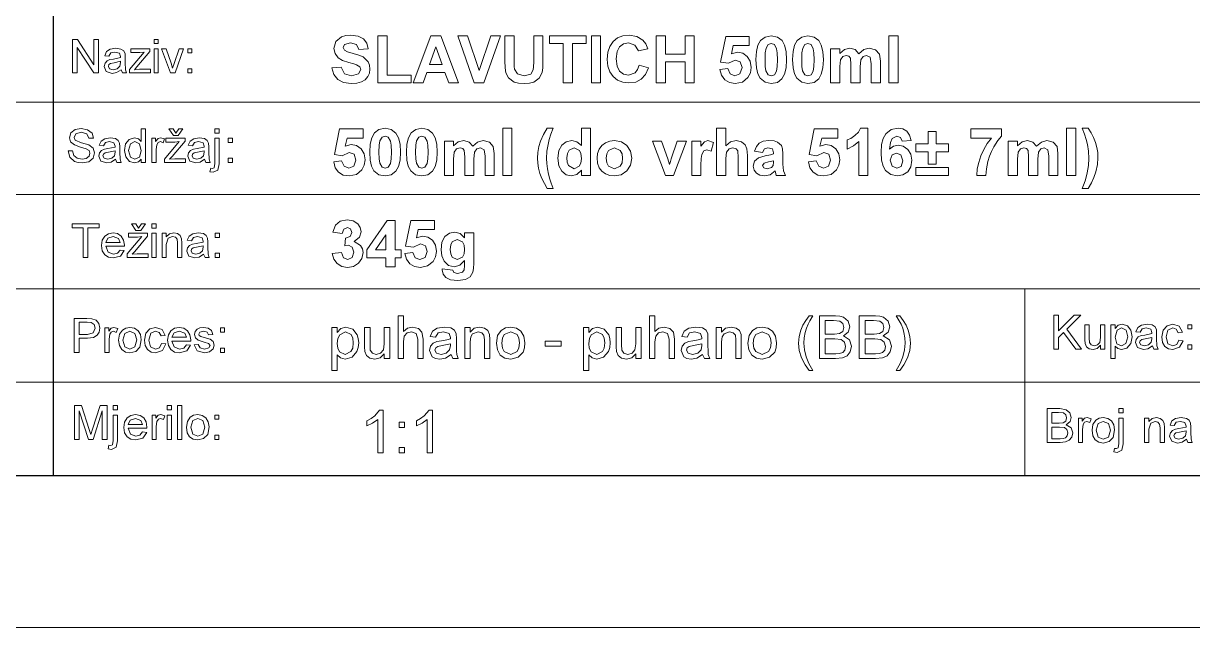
# Model space of a CAD drawing. Extents: x 0 to 297, y 0 to 420.
# Drawn here: x 231.56 to 269.98, y 0 to 19.88 of the extents above; entities that cross this region are included whole.
import ezdxf

# ---------------------------------------------------------------- set-up
doc = ezdxf.new("R2010")
doc.units = 0

msp = doc.modelspace()

# ---------------------------------------------------------------- linework, layer by layer
at = {"lineweight": 30}
msp.add_line((232.532, 38.743), (232.532, 5), dxfattribs=at)
at = {"lineweight": 13}
for p, q in [((160.783, 17.281), (292, 17.281)), ((160.783, 14.242), (292, 14.242)), ((160.783, 11.141), (292, 11.141)), ((160.783, 8.07), (292, 8.07)), ((0, 0), (297, 0))]:
    msp.add_line(p, q, dxfattribs=at)
at = {"lineweight": 13, "ltscale": 0.153518}
msp.add_line((264.464, 11.141), (264.464, 5), dxfattribs=at)
at = {"color": 3, "lineweight": 30}
for p in [(20.001, 5), (160.783, 5)]:
    msp.add_line(p, (292, 5), dxfattribs=at)
at = {"lineweight": 13}
for points in [[(233.172, 18.244), (233.172, 19.347), (233.334, 19.347), (233.877, 18.514), (233.877, 19.347), (234.03, 19.347), (234.03, 18.244), (233.868, 18.244), (233.325, 19.077), (233.325, 18.244)], [(235.853, 19.209), (235.853, 19.347), (235.991, 19.347), (235.991, 19.209)], [(241.697, 18.412), (241.999, 18.433), (242.111, 18.221), (242.339, 18.154), (242.567, 18.215), (242.644, 18.359), (242.612, 18.449), (242.501, 18.514), (242.412, 18.541), (242.253, 18.584), (242.041, 18.655), (241.903, 18.74), (241.797, 18.883), (241.762, 19.054), (241.827, 19.276), (242.013, 19.434), (242.148, 19.475), (242.308, 19.488), (242.554, 19.458), (242.732, 19.365), (242.84, 19.221), (242.881, 19.036), (242.58, 19.015), (242.499, 19.18), (242.311, 19.23), (242.11, 19.175), (242.063, 19.081), (242.109, 18.989), (242.208, 18.938), (242.389, 18.884), (242.583, 18.828), (242.718, 18.771), (242.885, 18.615), (242.931, 18.504), (242.946, 18.37), (242.927, 18.242), (242.872, 18.123), (242.784, 18.022), (242.665, 17.951), (242.515, 17.909), (242.331, 17.895), (242.073, 17.928), (241.884, 18.027), (241.759, 18.189)], [(243.204, 17.917), (243.204, 19.467), (243.506, 19.467), (243.506, 18.175), (244.302, 18.175), (244.302, 17.917)], [(245.852, 17.917), (245.533, 17.917), (245.41, 18.261), (244.811, 18.261), (244.688, 17.917), (244.367, 17.917), (244.941, 19.467), (245.274, 19.467)], [(246.371, 17.917), (245.831, 19.467), (246.149, 19.467), (246.53, 18.326), (246.914, 19.467), (247.23, 19.467), (246.686, 17.917)], [(247.381, 19.467), (247.682, 19.467), (247.682, 18.625), (247.685, 18.459), (247.694, 18.365), (247.796, 18.211), (248.014, 18.154), (248.227, 18.208), (248.313, 18.342), (248.324, 18.448), (248.328, 18.607), (248.328, 19.467), (248.629, 19.467), (248.629, 18.655), (248.623, 18.418), (248.604, 18.262), (248.509, 18.068), (248.325, 17.942), (248.192, 17.907), (248.024, 17.895), (247.826, 17.908), (247.683, 17.946), (247.5, 18.079), (247.411, 18.25), (247.388, 18.415), (247.381, 18.643)], [(249.296, 17.917), (249.296, 19.208), (248.844, 19.208), (248.844, 19.467), (250.05, 19.467), (250.05, 19.208), (249.598, 19.208), (249.598, 17.917)], [(250.222, 17.917), (250.222, 19.467), (250.524, 19.467), (250.524, 17.917)], [(251.794, 18.498), (252.095, 18.412), (252.002, 18.193), (251.862, 18.039), (251.677, 17.947), (251.448, 17.917), (251.254, 17.94), (251.084, 18.009), (250.938, 18.124), (250.828, 18.278), (250.761, 18.467), (250.739, 18.689), (250.761, 18.923), (250.827, 19.12), (250.937, 19.278), (251.083, 19.395), (251.257, 19.465), (251.458, 19.488), (251.714, 19.446), (251.916, 19.321), (252.008, 19.2), (252.074, 19.036), (251.772, 18.972), (251.654, 19.161), (251.437, 19.23), (251.277, 19.199), (251.15, 19.108), (251.068, 18.948), (251.04, 18.712), (251.068, 18.463), (251.15, 18.298), (251.277, 18.206), (251.436, 18.175), (251.66, 18.253), (251.74, 18.353)], [(252.353, 17.917), (252.353, 19.467), (252.655, 19.467), (252.655, 18.864), (253.301, 18.864), (253.301, 19.467), (253.602, 19.467), (253.602, 17.917), (253.301, 17.917), (253.301, 18.606), (252.655, 18.606), (252.655, 17.917)], [(254.442, 18.357), (254.7, 18.39), (254.781, 18.217), (254.935, 18.154), (255.104, 18.22), (255.174, 18.42), (255.111, 18.608), (254.949, 18.67), (254.725, 18.563), (254.463, 18.596), (254.635, 19.445), (255.41, 19.445), (255.41, 19.144), (254.879, 19.144), (254.822, 18.873), (255.018, 18.929), (255.195, 18.894), (255.342, 18.789), (255.442, 18.628), (255.475, 18.426), (255.447, 18.25), (255.365, 18.094), (255.186, 17.945), (254.949, 17.895), (254.756, 17.927), (254.602, 18.021), (254.495, 18.167)], [(256.132, 19.467), (256.333, 19.427), (256.485, 19.307), (256.57, 19.154), (256.621, 18.945), (256.637, 18.68), (256.62, 18.417), (256.569, 18.207), (256.484, 18.053), (256.333, 17.935), (256.132, 17.895), (255.926, 17.938), (255.765, 18.068), (255.688, 18.213), (255.641, 18.418), (255.626, 18.684), (255.643, 18.946), (255.694, 19.155), (255.779, 19.309), (255.93, 19.427)], [(257.337, 19.467), (257.539, 19.427), (257.691, 19.307), (257.775, 19.154), (257.826, 18.945), (257.843, 18.68), (257.826, 18.417), (257.775, 18.207), (257.69, 18.053), (257.539, 17.935), (257.337, 17.895), (257.132, 17.938), (256.97, 18.068), (256.893, 18.213), (256.847, 18.418), (256.831, 18.684), (256.848, 18.946), (256.899, 19.155), (256.984, 19.309), (257.136, 19.427)], [(259.996, 17.917), (259.996, 19.467), (260.297, 19.467), (260.297, 17.917)], [(234.765, 18.351), (234.62, 18.256), (234.476, 18.228), (234.282, 18.292), (234.214, 18.455), (234.239, 18.562), (234.307, 18.639), (234.401, 18.683), (234.516, 18.703), (234.749, 18.749), (234.75, 18.782), (234.713, 18.89), (234.566, 18.933), (234.431, 18.903), (234.367, 18.795), (234.229, 18.81), (234.289, 18.947), (234.409, 19.027), (234.592, 19.056), (234.759, 19.031), (234.854, 18.97), (234.896, 18.877), (234.903, 18.756), (234.903, 18.585), (234.912, 18.35), (234.949, 18.244), (234.811, 18.244)], [(235.041, 18.244), (235.041, 18.359), (235.525, 18.933), (235.385, 18.918), (235.087, 18.918), (235.087, 19.04), (235.715, 19.04), (235.715, 18.949), (235.29, 18.445), (235.21, 18.351), (235.375, 18.366), (235.73, 18.366), (235.73, 18.244)], [(235.853, 18.244), (235.853, 19.04), (235.991, 19.04), (235.991, 18.244)], [(236.387, 18.244), (236.098, 19.04), (236.244, 19.04), (236.408, 18.563), (236.458, 18.403), (236.507, 18.554), (236.672, 19.04), (236.818, 19.04), (236.548, 18.244)], [(236.956, 18.902), (236.956, 19.04), (237.094, 19.04), (237.094, 18.902)], [(245.318, 18.52), (245.109, 19.101), (244.902, 18.52)], [(256.132, 19.208), (256.029, 19.175), (255.96, 19.056), (255.935, 18.906), (255.927, 18.68), (255.934, 18.458), (255.956, 18.318), (256.03, 18.186), (256.132, 18.154), (256.234, 18.187), (256.303, 18.306), (256.328, 18.455), (256.336, 18.68), (256.329, 18.903), (256.307, 19.043), (256.233, 19.175)], [(257.337, 19.208), (257.235, 19.175), (257.165, 19.056), (257.141, 18.906), (257.133, 18.68), (257.14, 18.458), (257.162, 18.318), (257.236, 18.186), (257.337, 18.154), (257.439, 18.187), (257.509, 18.306), (257.533, 18.455), (257.542, 18.68), (257.534, 18.903), (257.512, 19.043), (257.439, 19.175)], [(258.08, 19.036), (258.381, 19.036), (258.381, 18.884), (258.534, 19.014), (258.713, 19.058), (258.89, 19.012), (259.013, 18.872), (259.171, 19.012), (259.352, 19.058), (259.559, 19.008), (259.686, 18.861), (259.716, 18.63), (259.716, 17.917), (259.415, 17.917), (259.415, 18.547), (259.385, 18.759), (259.262, 18.821), (259.149, 18.784), (259.072, 18.674), (259.049, 18.446), (259.049, 17.917), (258.747, 17.917), (258.747, 18.521), (258.732, 18.728), (258.685, 18.798), (258.598, 18.821), (258.48, 18.785), (258.404, 18.68), (258.381, 18.452), (258.381, 17.917), (258.08, 17.917)], [(234.75, 18.627), (234.536, 18.582), (234.421, 18.558), (234.37, 18.519), (234.352, 18.462), (234.391, 18.383), (234.507, 18.351), (234.642, 18.384), (234.728, 18.467), (234.749, 18.584)], [(236.956, 18.244), (236.956, 18.381), (237.094, 18.381), (237.094, 18.244)], [(233.023, 15.682), (233.176, 15.682), (233.219, 15.534), (233.324, 15.441), (233.484, 15.406), (233.623, 15.433), (233.713, 15.507), (233.743, 15.602), (233.714, 15.689), (233.621, 15.752), (233.437, 15.806), (233.231, 15.875), (233.109, 15.978), (233.069, 16.114), (233.116, 16.27), (233.253, 16.38), (233.454, 16.417), (233.669, 16.378), (233.812, 16.265), (233.865, 16.095), (233.712, 16.095), (233.641, 16.244), (233.46, 16.294), (233.279, 16.245), (233.222, 16.127), (233.262, 16.029), (233.469, 15.95), (233.704, 15.879), (233.849, 15.767), (233.896, 15.612), (233.846, 15.447), (233.702, 15.326), (233.491, 15.283), (233.354, 15.295), (233.241, 15.33), (233.083, 15.47)], [(235.428, 15.299), (235.428, 15.414), (235.337, 15.316), (235.211, 15.283), (235.04, 15.336), (234.919, 15.481), (234.876, 15.696), (234.916, 15.911), (235.034, 16.059), (235.21, 16.111), (235.337, 16.077), (235.428, 15.99), (235.428, 16.402), (235.566, 16.402), (235.566, 15.299)], [(236.562, 16.264), (236.661, 16.402), (236.799, 16.402), (236.638, 16.187), (236.485, 16.187), (236.34, 16.402), (236.477, 16.402)], [(237.848, 16.264), (237.848, 16.402), (237.986, 16.402), (237.986, 16.264)], [(241.754, 15.318), (242.012, 15.351), (242.093, 15.178), (242.247, 15.114), (242.417, 15.18), (242.486, 15.38), (242.423, 15.568), (242.261, 15.631), (242.037, 15.523), (241.775, 15.557), (241.948, 16.406), (242.723, 16.406), (242.723, 16.104), (242.191, 16.104), (242.134, 15.834), (242.33, 15.889), (242.507, 15.854), (242.654, 15.749), (242.754, 15.589), (242.787, 15.387), (242.76, 15.211), (242.677, 15.055), (242.498, 14.906), (242.261, 14.856), (242.068, 14.887), (241.914, 14.981), (241.807, 15.128)], [(243.444, 16.427), (243.646, 16.388), (243.798, 16.268), (243.882, 16.114), (243.933, 15.905), (243.95, 15.641), (243.933, 15.377), (243.882, 15.168), (243.797, 15.013), (243.645, 14.895), (243.444, 14.856), (243.239, 14.899), (243.077, 15.029), (243, 15.174), (242.953, 15.379), (242.938, 15.644), (242.955, 15.907), (243.006, 16.116), (243.091, 16.27), (243.242, 16.388)], [(243.444, 16.169), (243.342, 16.136), (243.272, 16.017), (243.248, 15.867), (243.239, 15.641), (243.247, 15.419), (243.269, 15.279), (243.342, 15.147), (243.444, 15.114), (243.546, 15.148), (243.616, 15.267), (243.64, 15.416), (243.648, 15.641), (243.641, 15.864), (243.619, 16.004), (243.545, 16.136)], [(244.649, 16.427), (244.851, 16.388), (245.003, 16.268), (245.088, 16.114), (245.138, 15.905), (245.155, 15.641), (245.138, 15.377), (245.087, 15.168), (245.002, 15.013), (244.851, 14.895), (244.649, 14.856), (244.444, 14.899), (244.283, 15.029), (244.205, 15.174), (244.159, 15.379), (244.144, 15.644), (244.161, 15.907), (244.212, 16.116), (244.297, 16.27), (244.448, 16.388)], [(244.649, 16.169), (244.547, 16.136), (244.478, 16.017), (244.453, 15.867), (244.445, 15.641), (244.452, 15.419), (244.474, 15.279), (244.548, 15.147), (244.649, 15.114), (244.752, 15.148), (244.821, 15.267), (244.846, 15.416), (244.854, 15.641), (244.847, 15.864), (244.825, 16.004), (244.751, 16.136)], [(247.308, 14.877), (247.308, 16.427), (247.609, 16.427), (247.609, 14.877)], [(248.966, 14.447), (248.772, 14.447), (248.675, 14.608), (248.595, 14.773), (248.532, 14.941), (248.486, 15.111), (248.458, 15.276), (248.449, 15.438), (248.46, 15.633), (248.494, 15.821), (248.55, 16.002), (248.649, 16.224), (248.772, 16.427), (248.966, 16.427), (248.892, 16.23), (248.836, 16.053), (248.797, 15.896), (248.762, 15.671), (248.75, 15.432), (248.757, 15.261), (248.778, 15.086), (248.811, 14.913), (248.854, 14.749), (248.898, 14.621)], [(250.193, 14.877), (249.891, 14.877), (249.891, 15.042), (249.738, 14.901), (249.56, 14.856), (249.39, 14.894), (249.247, 15.01), (249.149, 15.195), (249.116, 15.441), (249.149, 15.69), (249.247, 15.871), (249.394, 15.982), (249.576, 16.018), (249.746, 15.979), (249.891, 15.863), (249.891, 16.427), (250.193, 16.427)], [(254.638, 16.427), (254.638, 15.847), (254.793, 15.976), (254.975, 16.018), (255.156, 15.981), (255.278, 15.884), (255.334, 15.754), (255.349, 15.532), (255.349, 14.877), (255.047, 14.877), (255.047, 15.46), (255.031, 15.68), (254.974, 15.754), (254.872, 15.782), (254.745, 15.746), (254.664, 15.64), (254.638, 15.43), (254.638, 14.877), (254.337, 14.877), (254.337, 16.427)], [(257.351, 15.318), (257.609, 15.351), (257.69, 15.178), (257.844, 15.114), (258.013, 15.18), (258.083, 15.38), (258.02, 15.568), (257.858, 15.631), (257.634, 15.523), (257.372, 15.557), (257.545, 16.406), (258.32, 16.406), (258.32, 16.104), (257.788, 16.104), (257.731, 15.834), (257.927, 15.889), (258.104, 15.854), (258.251, 15.749), (258.351, 15.589), (258.384, 15.387), (258.357, 15.211), (258.274, 15.055), (258.095, 14.906), (257.858, 14.856), (257.665, 14.887), (257.511, 14.981), (257.404, 15.128)], [(259.31, 14.877), (259.008, 14.877), (259.008, 15.99), (258.829, 15.842), (258.621, 15.739), (258.621, 16.04), (258.744, 16.094), (258.877, 16.183), (258.993, 16.296), (259.066, 16.427), (259.31, 16.427)], [(260.731, 16.028), (260.429, 15.997), (260.374, 16.127), (260.259, 16.169), (260.101, 16.086), (260.048, 15.957), (260.019, 15.738), (260.144, 15.835), (260.297, 15.868), (260.471, 15.833), (260.618, 15.729), (260.719, 15.57), (260.752, 15.371), (260.718, 15.161), (260.616, 14.997), (260.46, 14.891), (260.265, 14.856), (260.056, 14.901), (259.888, 15.037), (259.806, 15.183), (259.757, 15.381), (259.74, 15.631), (259.758, 15.886), (259.809, 16.09), (259.895, 16.241), (260.074, 16.381), (260.298, 16.427), (260.457, 16.402), (260.586, 16.325), (260.679, 16.2)], [(261.29, 15.243), (261.29, 15.652), (260.881, 15.652), (260.881, 15.911), (261.29, 15.911), (261.29, 16.32), (261.549, 16.32), (261.549, 15.911), (261.958, 15.911), (261.958, 15.652), (261.549, 15.652), (261.549, 15.243)], [(262.69, 16.104), (262.69, 16.406), (263.702, 16.406), (263.702, 16.169), (263.576, 16.021), (263.448, 15.82), (263.369, 15.665), (263.303, 15.503), (263.251, 15.336), (263.201, 15.093), (263.185, 14.877), (262.883, 14.877), (262.902, 15.089), (262.948, 15.303), (263.02, 15.519), (263.116, 15.73), (263.23, 15.925), (263.364, 16.104)], [(265.833, 14.877), (265.833, 16.427), (266.134, 16.427), (266.134, 14.877)], [(266.349, 14.447), (266.414, 14.609), (266.456, 14.728), (266.513, 14.954), (266.552, 15.196), (266.565, 15.432), (266.553, 15.671), (266.519, 15.896), (266.48, 16.053), (266.423, 16.23), (266.349, 16.427), (266.543, 16.427), (266.638, 16.277), (266.717, 16.12), (266.781, 15.957), (266.828, 15.791), (266.857, 15.623), (266.866, 15.454), (266.849, 15.231), (266.798, 14.992), (266.735, 14.809), (266.65, 14.627), (266.543, 14.447)], [(234.585, 15.406), (234.441, 15.311), (234.297, 15.283), (234.102, 15.347), (234.034, 15.51), (234.06, 15.617), (234.127, 15.694), (234.221, 15.738), (234.337, 15.758), (234.569, 15.804), (234.57, 15.837), (234.533, 15.945), (234.386, 15.988), (234.251, 15.958), (234.187, 15.85), (234.049, 15.865), (234.109, 16.002), (234.229, 16.082), (234.412, 16.111), (234.579, 16.086), (234.674, 16.025), (234.717, 15.932), (234.723, 15.811), (234.723, 15.64), (234.733, 15.406), (234.769, 15.299), (234.631, 15.299)], [(235.014, 15.697), (235.077, 15.478), (235.223, 15.406), (235.368, 15.475), (235.428, 15.686), (235.367, 15.915), (235.218, 15.988), (235.073, 15.918)], [(235.78, 15.299), (235.78, 16.095), (235.903, 16.095), (235.903, 15.989), (235.983, 16.087), (236.064, 16.111), (236.194, 16.073), (236.15, 15.95), (236.059, 15.988), (235.986, 15.961), (235.939, 15.885), (235.918, 15.725), (235.918, 15.299)], [(236.194, 15.299), (236.194, 15.414), (236.678, 15.988), (236.538, 15.973), (236.24, 15.973), (236.24, 16.095), (236.868, 16.095), (236.868, 16.004), (236.443, 15.5), (236.363, 15.406), (236.528, 15.421), (236.883, 15.421), (236.883, 15.299)], [(237.511, 15.406), (237.367, 15.311), (237.223, 15.283), (237.028, 15.347), (236.96, 15.51), (236.986, 15.617), (237.053, 15.694), (237.147, 15.738), (237.263, 15.758), (237.495, 15.804), (237.496, 15.837), (237.46, 15.945), (237.312, 15.988), (237.177, 15.958), (237.113, 15.85), (236.975, 15.865), (237.035, 16.002), (237.156, 16.082), (237.338, 16.111), (237.505, 16.086), (237.6, 16.025), (237.643, 15.932), (237.649, 15.811), (237.649, 15.64), (237.659, 15.406), (237.695, 15.299), (237.557, 15.299)], [(237.686, 14.992), (237.711, 15.11), (237.771, 15.1), (237.829, 15.127), (237.848, 15.263), (237.848, 16.095), (237.986, 16.095), (237.986, 15.256), (237.949, 15.052), (237.79, 14.977)], [(238.286, 15.957), (238.286, 16.095), (238.424, 16.095), (238.424, 15.957)], [(245.392, 15.997), (245.694, 15.997), (245.694, 15.844), (245.846, 15.975), (246.025, 16.018), (246.202, 15.972), (246.326, 15.832), (246.483, 15.972), (246.664, 16.018), (246.872, 15.968), (246.998, 15.822), (247.028, 15.591), (247.028, 14.877), (246.727, 14.877), (246.727, 15.507), (246.697, 15.719), (246.574, 15.782), (246.461, 15.744), (246.384, 15.635), (246.361, 15.407), (246.361, 14.877), (246.059, 14.877), (246.059, 15.482), (246.044, 15.689), (245.997, 15.759), (245.91, 15.782), (245.792, 15.745), (245.716, 15.64), (245.694, 15.413), (245.694, 14.877), (245.392, 14.877)], [(249.418, 15.457), (249.43, 15.307), (249.465, 15.205), (249.657, 15.093), (249.823, 15.177), (249.874, 15.282), (249.891, 15.429), (249.875, 15.591), (249.825, 15.699), (249.655, 15.782), (249.486, 15.7), (249.435, 15.599)], [(250.408, 15.453), (250.426, 15.597), (250.48, 15.737), (250.567, 15.858), (250.683, 15.946), (250.823, 16), (250.978, 16.018), (251.206, 15.977), (251.389, 15.854), (251.509, 15.669), (251.549, 15.44), (251.509, 15.209), (251.387, 15.022), (251.204, 14.897), (250.98, 14.856), (250.831, 14.873), (250.69, 14.925), (250.568, 15.01), (250.48, 15.128), (250.426, 15.276)], [(250.71, 15.437), (250.729, 15.29), (250.787, 15.181), (250.979, 15.093), (251.171, 15.181), (251.228, 15.29), (251.248, 15.439), (251.228, 15.585), (251.171, 15.693), (250.979, 15.782), (250.787, 15.693), (250.729, 15.584)], [(252.661, 14.877), (252.227, 15.997), (252.529, 15.997), (252.729, 15.425), (252.787, 15.235), (252.816, 15.331), (252.845, 15.425), (253.045, 15.997), (253.347, 15.997), (252.918, 14.877)], [(253.82, 14.877), (253.519, 14.877), (253.519, 15.997), (253.82, 15.997), (253.82, 15.838), (253.936, 15.984), (254.052, 16.018), (254.229, 15.955), (254.154, 15.669), (254.016, 15.717), (253.912, 15.684), (253.845, 15.566), (253.826, 15.434), (253.82, 15.208)], [(255.844, 15.631), (255.586, 15.674), (255.645, 15.827), (255.737, 15.934), (255.87, 15.997), (256.055, 16.018), (256.222, 16.007), (256.341, 15.972), (256.473, 15.853), (256.502, 15.751), (256.511, 15.589), (256.511, 15.244), (256.529, 15.027), (256.597, 14.877), (256.296, 14.877), (256.268, 14.98), (256.257, 15.021), (256.096, 14.897), (255.912, 14.856), (255.759, 14.879), (255.642, 14.947), (255.567, 15.05), (255.542, 15.176), (255.586, 15.34), (255.708, 15.451), (255.934, 15.518), (256.102, 15.554), (256.21, 15.588), (256.21, 15.618), (256.171, 15.744), (256.024, 15.782), (255.91, 15.748)], [(263.917, 15.997), (264.218, 15.997), (264.218, 15.844), (264.371, 15.975), (264.55, 16.018), (264.727, 15.972), (264.85, 15.832), (265.008, 15.972), (265.189, 16.018), (265.396, 15.968), (265.523, 15.822), (265.553, 15.591), (265.553, 14.877), (265.251, 14.877), (265.251, 15.507), (265.222, 15.719), (265.099, 15.782), (264.986, 15.744), (264.909, 15.635), (264.886, 15.407), (264.886, 14.877), (264.584, 14.877), (264.584, 15.482), (264.569, 15.689), (264.522, 15.759), (264.435, 15.782), (264.317, 15.745), (264.241, 15.64), (264.218, 15.413), (264.218, 14.877), (263.917, 14.877)], [(234.57, 15.682), (234.356, 15.637), (234.242, 15.613), (234.19, 15.574), (234.172, 15.517), (234.211, 15.438), (234.327, 15.406), (234.462, 15.439), (234.548, 15.522), (234.569, 15.639)], [(237.496, 15.682), (237.282, 15.637), (237.168, 15.613), (237.116, 15.574), (237.098, 15.517), (237.137, 15.438), (237.253, 15.406), (237.388, 15.439), (237.474, 15.522), (237.495, 15.639)], [(238.286, 15.299), (238.286, 15.437), (238.424, 15.437), (238.424, 15.299)], [(260.042, 15.378), (260.108, 15.183), (260.259, 15.114), (260.396, 15.17), (260.451, 15.355), (260.392, 15.548), (260.245, 15.609), (260.101, 15.551)], [(256.21, 15.351), (256.045, 15.318), (255.897, 15.28), (255.844, 15.204), (255.886, 15.126), (255.995, 15.093), (256.134, 15.131), (256.199, 15.203), (256.21, 15.308)], [(260.881, 14.877), (260.881, 15.136), (261.958, 15.136), (261.958, 14.877)], [(233.526, 12.174), (233.526, 13.155), (233.159, 13.155), (233.159, 13.277), (234.047, 13.277), (234.047, 13.155), (233.68, 13.155), (233.68, 12.174)], [(235.334, 13.139), (235.434, 13.277), (235.571, 13.277), (235.411, 13.063), (235.257, 13.063), (235.112, 13.277), (235.25, 13.277)], [(235.778, 13.139), (235.778, 13.277), (235.916, 13.277), (235.916, 13.139)], [(241.706, 12.305), (242.008, 12.341), (242.077, 12.165), (242.213, 12.104), (242.358, 12.17), (242.417, 12.348), (242.364, 12.516), (242.235, 12.578), (242.115, 12.556), (242.143, 12.815), (242.298, 12.864), (242.352, 13), (242.311, 13.116), (242.202, 13.159), (242.087, 13.11), (242.029, 12.966), (241.728, 13.009), (241.813, 13.236), (241.971, 13.369), (242.199, 13.418), (242.394, 13.383), (242.546, 13.279), (242.626, 13.158), (242.653, 13.022), (242.597, 12.84), (242.428, 12.699), (242.639, 12.572), (242.698, 12.463), (242.718, 12.334), (242.681, 12.146), (242.571, 11.989), (242.407, 11.882), (242.207, 11.846), (242.018, 11.878), (241.864, 11.973), (241.757, 12.119)], [(243.471, 11.868), (243.471, 12.169), (242.847, 12.169), (242.847, 12.426), (243.511, 13.396), (243.773, 13.396), (243.773, 12.427), (243.967, 12.427), (243.967, 12.169), (243.773, 12.169), (243.773, 11.868)], [(244.096, 12.308), (244.354, 12.341), (244.435, 12.168), (244.589, 12.104), (244.758, 12.171), (244.828, 12.371), (244.765, 12.559), (244.603, 12.621), (244.379, 12.514), (244.117, 12.547), (244.29, 13.396), (245.064, 13.396), (245.064, 13.095), (244.533, 13.095), (244.476, 12.824), (244.672, 12.879), (244.849, 12.845), (244.996, 12.74), (245.096, 12.579), (245.129, 12.377), (245.102, 12.201), (245.019, 12.045), (244.84, 11.896), (244.603, 11.846), (244.41, 11.877), (244.256, 11.971), (244.149, 12.118)], [(234.735, 12.419), (234.87, 12.404), (234.745, 12.223), (234.512, 12.159), (234.352, 12.186), (234.229, 12.266), (234.15, 12.394), (234.124, 12.566), (234.15, 12.743), (234.23, 12.876), (234.351, 12.958), (234.504, 12.986), (234.652, 12.959), (234.771, 12.879), (234.849, 12.75), (234.874, 12.577), (234.874, 12.542), (234.262, 12.542), (234.34, 12.349), (234.514, 12.281), (234.648, 12.314)], [(234.262, 12.664), (234.737, 12.664), (234.682, 12.796), (234.503, 12.864), (234.337, 12.809)], [(234.966, 12.174), (234.966, 12.29), (235.451, 12.864), (235.311, 12.848), (235.012, 12.848), (235.012, 12.971), (235.64, 12.971), (235.64, 12.88), (235.215, 12.375), (235.136, 12.281), (235.3, 12.297), (235.656, 12.297), (235.656, 12.174)], [(235.778, 12.174), (235.778, 12.971), (235.916, 12.971), (235.916, 12.174)], [(236.115, 12.174), (236.115, 12.971), (236.253, 12.971), (236.253, 12.858), (236.356, 12.954), (236.497, 12.986), (236.624, 12.96), (236.711, 12.893), (236.752, 12.793), (236.759, 12.662), (236.759, 12.174), (236.621, 12.174), (236.621, 12.653), (236.606, 12.775), (236.551, 12.839), (236.459, 12.864), (236.314, 12.809), (236.253, 12.604), (236.253, 12.174)], [(237.479, 12.281), (237.334, 12.186), (237.19, 12.159), (236.995, 12.223), (236.927, 12.386), (236.953, 12.492), (237.02, 12.569), (237.114, 12.613), (237.23, 12.633), (237.463, 12.68), (237.463, 12.712), (237.427, 12.821), (237.28, 12.864), (237.145, 12.833), (237.08, 12.726), (236.943, 12.741), (237.002, 12.878), (237.123, 12.958), (237.305, 12.986), (237.473, 12.962), (237.567, 12.901), (237.61, 12.808), (237.617, 12.687), (237.617, 12.516), (237.626, 12.281), (237.663, 12.174), (237.525, 12.174)], [(237.862, 12.833), (237.862, 12.971), (238, 12.971), (238, 12.833)], [(243.471, 12.427), (243.471, 12.925), (243.13, 12.427)], [(245.323, 11.803), (245.667, 11.76), (245.703, 11.683), (245.826, 11.652), (245.988, 11.688), (246.042, 11.765), (246.055, 11.905), (246.055, 12.073), (245.901, 11.919), (245.72, 11.868), (245.527, 11.915), (245.379, 12.058), (245.305, 12.226), (245.28, 12.432), (245.312, 12.679), (245.409, 12.86), (245.555, 12.972), (245.731, 13.009), (245.911, 12.961), (246.055, 12.818), (246.055, 12.987), (246.356, 12.987), (246.356, 11.984), (246.348, 11.811), (246.324, 11.688), (246.234, 11.535), (246.079, 11.447), (245.835, 11.416), (245.596, 11.44), (245.439, 11.515), (245.351, 11.627), (245.322, 11.767)], [(245.581, 12.442), (245.598, 12.291), (245.647, 12.186), (245.809, 12.104), (245.983, 12.188), (246.037, 12.291), (246.055, 12.435), (246.038, 12.584), (245.986, 12.689), (245.814, 12.772), (245.647, 12.69), (245.598, 12.588)], [(237.463, 12.557), (237.249, 12.512), (237.135, 12.488), (237.083, 12.449), (237.065, 12.393), (237.105, 12.313), (237.221, 12.281), (237.355, 12.314), (237.442, 12.398), (237.463, 12.514)], [(237.862, 12.174), (237.862, 12.312), (238, 12.312), (238, 12.174)], [(233.23, 9.054), (233.23, 10.169), (233.644, 10.169), (233.81, 10.159), (233.946, 10.108), (234.033, 10.002), (234.067, 9.853), (234.045, 9.723), (233.979, 9.616), (233.856, 9.543), (233.662, 9.519), (233.385, 9.519), (233.385, 9.054)], [(233.385, 9.643), (233.661, 9.643), (233.854, 9.697), (233.912, 9.848), (233.878, 9.969), (233.789, 10.036), (233.658, 10.046), (233.385, 10.046)], [(243.867, 8.85), (243.867, 10.26), (244.043, 10.26), (244.043, 9.74), (244.178, 9.851), (244.343, 9.888), (244.537, 9.843), (244.654, 9.721), (244.69, 9.493), (244.69, 8.85), (244.513, 8.85), (244.513, 9.487), (244.459, 9.673), (244.305, 9.731), (244.165, 9.692), (244.071, 9.585), (244.043, 9.4), (244.043, 8.85)], [(252.131, 8.85), (252.131, 10.26), (252.308, 10.26), (252.308, 9.74), (252.442, 9.851), (252.607, 9.888), (252.801, 9.843), (252.919, 9.721), (252.954, 9.493), (252.954, 8.85), (252.778, 8.85), (252.778, 9.487), (252.723, 9.673), (252.569, 9.731), (252.429, 9.692), (252.335, 9.585), (252.308, 9.4), (252.308, 8.85)], [(257.38, 8.458), (257.243, 8.649), (257.129, 8.871), (257.053, 9.111), (257.027, 9.36), (257.046, 9.578), (257.104, 9.787), (257.174, 9.945), (257.266, 10.103), (257.38, 10.26), (257.497, 10.26), (257.399, 10.093), (257.34, 9.981), (257.286, 9.849), (257.246, 9.712), (257.214, 9.536), (257.203, 9.359), (257.222, 9.134), (257.277, 8.908), (257.369, 8.683), (257.497, 8.458)], [(257.713, 8.85), (257.713, 10.26), (258.243, 10.26), (258.389, 10.249), (258.503, 10.217), (258.656, 10.084), (258.711, 9.896), (258.659, 9.724), (258.502, 9.594), (258.701, 9.467), (258.77, 9.255), (258.729, 9.073), (258.626, 8.942), (258.473, 8.873), (258.247, 8.85)], [(257.908, 9.653), (258.204, 9.653), (258.377, 9.67), (258.48, 9.744), (258.516, 9.875), (258.483, 10.005), (258.39, 10.082), (258.182, 10.103), (257.908, 10.103)], [(259.025, 8.85), (259.025, 10.26), (259.555, 10.26), (259.701, 10.249), (259.815, 10.217), (259.968, 10.084), (260.023, 9.896), (259.971, 9.724), (259.814, 9.594), (260.013, 9.467), (260.082, 9.255), (260.041, 9.073), (259.938, 8.942), (259.785, 8.873), (259.559, 8.85)], [(259.221, 9.653), (259.516, 9.653), (259.689, 9.67), (259.793, 9.744), (259.828, 9.875), (259.795, 10.005), (259.702, 10.082), (259.494, 10.103), (259.221, 10.103)], [(260.356, 8.458), (260.239, 8.458), (260.367, 8.683), (260.459, 8.908), (260.514, 9.134), (260.533, 9.359), (260.522, 9.535), (260.49, 9.709), (260.45, 9.846), (260.397, 9.979), (260.338, 10.091), (260.239, 10.26), (260.356, 10.26), (260.47, 10.103), (260.562, 9.945), (260.632, 9.787), (260.69, 9.578), (260.709, 9.36), (260.683, 9.111), (260.606, 8.871), (260.492, 8.649)], [(265.417, 9.16), (265.417, 10.275), (265.572, 10.275), (265.572, 9.759), (266.089, 10.275), (266.3, 10.275), (265.841, 9.816), (266.331, 9.16), (266.142, 9.16), (265.732, 9.707), (265.572, 9.547), (265.572, 9.16)], [(234.237, 9.054), (234.237, 9.86), (234.361, 9.86), (234.361, 9.752), (234.442, 9.851), (234.524, 9.875), (234.655, 9.837), (234.611, 9.712), (234.519, 9.751), (234.445, 9.724), (234.398, 9.648), (234.376, 9.485), (234.376, 9.054)], [(234.686, 9.457), (234.717, 9.651), (234.809, 9.786), (234.922, 9.853), (235.058, 9.875), (235.207, 9.848), (235.326, 9.767), (235.403, 9.638), (235.429, 9.468), (235.383, 9.225), (235.25, 9.088), (235.058, 9.039), (234.908, 9.066), (234.789, 9.147), (234.712, 9.278)], [(234.825, 9.457), (234.892, 9.236), (235.058, 9.163), (235.224, 9.237), (235.29, 9.462), (235.224, 9.678), (235.058, 9.751), (234.892, 9.678)], [(236.095, 9.349), (236.235, 9.333), (236.123, 9.117), (235.902, 9.039), (235.754, 9.066), (235.638, 9.146), (235.563, 9.277), (235.538, 9.454), (235.581, 9.681), (235.711, 9.827), (235.901, 9.875), (236.113, 9.807), (236.219, 9.612), (236.08, 9.596), (236.015, 9.713), (235.902, 9.751), (235.74, 9.681), (235.677, 9.458), (235.738, 9.233), (235.897, 9.163), (236.029, 9.208)], [(236.914, 9.302), (237.051, 9.287), (236.925, 9.104), (236.689, 9.039), (236.527, 9.066), (236.403, 9.147), (236.323, 9.277), (236.297, 9.45), (236.323, 9.63), (236.404, 9.764), (236.526, 9.847), (236.681, 9.875), (236.831, 9.848), (236.951, 9.767), (237.029, 9.636), (237.055, 9.462), (237.055, 9.426), (236.436, 9.426), (236.515, 9.231), (236.692, 9.163), (236.826, 9.196)], [(236.436, 9.55), (236.916, 9.55), (236.861, 9.683), (236.68, 9.751), (236.512, 9.697)], [(237.164, 9.302), (237.303, 9.318), (237.366, 9.203), (237.508, 9.163), (237.646, 9.198), (237.69, 9.281), (237.639, 9.348), (237.499, 9.39), (237.3, 9.456), (237.21, 9.533), (237.179, 9.642), (237.204, 9.742), (237.269, 9.819), (237.355, 9.859), (237.47, 9.875), (237.633, 9.847), (237.737, 9.771), (237.783, 9.643), (237.644, 9.627), (237.595, 9.719), (237.481, 9.751), (237.356, 9.723), (237.319, 9.657), (237.334, 9.613), (237.383, 9.58), (237.495, 9.548), (237.693, 9.484), (237.793, 9.412), (237.83, 9.295), (237.79, 9.166), (237.676, 9.072), (237.507, 9.039), (237.269, 9.105)], [(238.031, 9.72), (238.031, 9.86), (238.17, 9.86), (238.17, 9.72)], [(241.693, 8.458), (241.693, 9.868), (241.87, 9.868), (241.87, 9.712), (241.991, 9.844), (242.156, 9.888), (242.379, 9.821), (242.525, 9.633), (242.562, 9.506), (242.575, 9.367), (242.561, 9.219), (242.519, 9.087), (242.358, 8.897), (242.135, 8.83), (241.981, 8.871), (241.87, 8.972), (241.87, 8.458)], [(241.87, 9.35), (241.889, 9.189), (241.946, 9.076), (242.131, 8.987), (242.32, 9.079), (242.379, 9.196), (242.398, 9.364), (242.379, 9.525), (242.322, 9.64), (242.138, 9.731), (241.951, 9.634), (241.89, 9.514)], [(243.417, 8.85), (243.417, 9.011), (243.282, 8.875), (243.106, 8.83), (242.944, 8.865), (242.832, 8.951), (242.781, 9.079), (242.771, 9.239), (242.771, 9.868), (242.947, 9.868), (242.947, 9.311), (242.957, 9.131), (243.025, 9.025), (243.152, 8.987), (243.295, 9.026), (243.389, 9.133), (243.417, 9.33), (243.417, 9.868), (243.593, 9.868), (243.593, 8.85)], [(245.61, 8.987), (245.425, 8.866), (245.241, 8.83), (245.098, 8.851), (244.992, 8.912), (244.905, 9.12), (244.938, 9.256), (245.024, 9.355), (245.144, 9.411), (245.292, 9.437), (245.468, 9.464), (245.59, 9.496), (245.591, 9.538), (245.544, 9.677), (245.356, 9.731), (245.183, 9.692), (245.101, 9.555), (244.925, 9.574), (245.001, 9.749), (245.155, 9.852), (245.389, 9.888), (245.602, 9.857), (245.723, 9.779), (245.778, 9.66), (245.786, 9.505), (245.786, 9.287), (245.789, 9.097), (245.798, 8.987), (245.845, 8.85), (245.669, 8.85)], [(246.061, 8.85), (246.061, 9.868), (246.237, 9.868), (246.237, 9.724), (246.369, 9.847), (246.548, 9.888), (246.711, 9.855), (246.822, 9.768), (246.874, 9.641), (246.883, 9.474), (246.883, 8.85), (246.707, 8.85), (246.707, 9.462), (246.687, 9.618), (246.618, 9.7), (246.5, 9.731), (246.315, 9.662), (246.256, 9.562), (246.237, 9.399), (246.237, 8.85)], [(247.098, 9.359), (247.137, 9.604), (247.253, 9.776), (247.397, 9.86), (247.569, 9.888), (247.757, 9.854), (247.907, 9.751), (248.006, 9.588), (248.038, 9.373), (248.024, 9.199), (247.98, 9.066), (247.811, 8.892), (247.569, 8.83), (247.378, 8.864), (247.228, 8.966), (247.131, 9.133)], [(247.275, 9.359), (247.296, 9.196), (247.358, 9.08), (247.569, 8.987), (247.779, 9.08), (247.841, 9.198), (247.862, 9.365), (247.841, 9.523), (247.778, 9.638), (247.569, 9.731), (247.358, 9.639), (247.296, 9.523)], [(249.958, 8.458), (249.958, 9.868), (250.134, 9.868), (250.134, 9.712), (250.256, 9.844), (250.42, 9.888), (250.644, 9.821), (250.79, 9.633), (250.827, 9.506), (250.839, 9.367), (250.825, 9.219), (250.783, 9.087), (250.622, 8.897), (250.399, 8.83), (250.246, 8.871), (250.134, 8.972), (250.134, 8.458)], [(250.134, 9.35), (250.153, 9.189), (250.21, 9.076), (250.395, 8.987), (250.584, 9.079), (250.643, 9.196), (250.663, 9.364), (250.643, 9.525), (250.586, 9.64), (250.403, 9.731), (250.215, 9.634), (250.154, 9.514)], [(251.681, 8.85), (251.681, 9.011), (251.546, 8.875), (251.37, 8.83), (251.208, 8.865), (251.096, 8.951), (251.045, 9.079), (251.035, 9.239), (251.035, 9.868), (251.211, 9.868), (251.211, 9.311), (251.221, 9.131), (251.289, 9.025), (251.416, 8.987), (251.559, 9.026), (251.653, 9.133), (251.681, 9.33), (251.681, 9.868), (251.857, 9.868), (251.857, 8.85)], [(253.874, 8.987), (253.689, 8.866), (253.505, 8.83), (253.362, 8.851), (253.256, 8.912), (253.169, 9.12), (253.202, 9.256), (253.288, 9.355), (253.408, 9.411), (253.556, 9.437), (253.732, 9.464), (253.854, 9.496), (253.855, 9.538), (253.808, 9.677), (253.62, 9.731), (253.447, 9.692), (253.365, 9.555), (253.189, 9.574), (253.265, 9.749), (253.419, 9.852), (253.653, 9.888), (253.867, 9.857), (253.988, 9.779), (254.042, 9.66), (254.051, 9.505), (254.051, 9.287), (254.053, 9.097), (254.062, 8.987), (254.109, 8.85), (253.933, 8.85)], [(254.325, 8.85), (254.325, 9.868), (254.501, 9.868), (254.501, 9.724), (254.633, 9.847), (254.812, 9.888), (254.975, 9.855), (255.086, 9.768), (255.138, 9.641), (255.147, 9.474), (255.147, 8.85), (254.971, 8.85), (254.971, 9.462), (254.951, 9.618), (254.882, 9.7), (254.764, 9.731), (254.579, 9.662), (254.52, 9.562), (254.501, 9.399), (254.501, 8.85)], [(255.363, 9.359), (255.401, 9.604), (255.517, 9.776), (255.661, 9.86), (255.833, 9.888), (256.021, 9.854), (256.171, 9.751), (256.27, 9.588), (256.303, 9.373), (256.288, 9.199), (256.244, 9.066), (256.075, 8.892), (255.833, 8.83), (255.643, 8.864), (255.493, 8.966), (255.395, 9.133)], [(255.539, 9.359), (255.56, 9.196), (255.623, 9.08), (255.833, 8.987), (256.043, 9.08), (256.105, 9.198), (256.126, 9.365), (256.105, 9.523), (256.042, 9.638), (255.833, 9.731), (255.623, 9.639), (255.56, 9.523)], [(266.951, 9.16), (266.951, 9.287), (266.844, 9.18), (266.704, 9.145), (266.576, 9.172), (266.488, 9.24), (266.447, 9.341), (266.439, 9.468), (266.439, 9.965), (266.579, 9.965), (266.579, 9.525), (266.587, 9.382), (266.64, 9.299), (266.741, 9.269), (266.854, 9.3), (266.929, 9.384), (266.951, 9.54), (266.951, 9.965), (267.09, 9.965), (267.09, 9.16)], [(267.291, 8.85), (267.291, 9.965), (267.431, 9.965), (267.431, 9.842), (267.527, 9.946), (267.657, 9.981), (267.834, 9.928), (267.949, 9.779), (267.988, 9.569), (267.944, 9.348), (267.816, 9.197), (267.64, 9.145), (267.519, 9.176), (267.431, 9.257), (267.431, 8.85)], [(267.431, 9.556), (267.491, 9.339), (267.637, 9.269), (267.786, 9.341), (267.849, 9.567), (267.788, 9.785), (267.643, 9.857), (267.495, 9.78)], [(268.654, 9.269), (268.508, 9.173), (268.362, 9.145), (268.165, 9.209), (268.096, 9.374), (268.122, 9.481), (268.191, 9.56), (268.285, 9.604), (268.403, 9.624), (268.638, 9.671), (268.638, 9.704), (268.601, 9.814), (268.453, 9.857), (268.316, 9.826), (268.251, 9.718), (268.112, 9.733), (268.172, 9.871), (268.294, 9.952), (268.479, 9.981), (268.648, 9.956), (268.744, 9.895), (268.787, 9.8), (268.793, 9.678), (268.793, 9.505), (268.803, 9.268), (268.84, 9.16), (268.7, 9.16)], [(269.521, 9.454), (269.661, 9.439), (269.549, 9.223), (269.328, 9.145), (269.179, 9.171), (269.064, 9.252), (268.989, 9.383), (268.964, 9.56), (269.007, 9.786), (269.137, 9.932), (269.327, 9.981), (269.539, 9.912), (269.645, 9.718), (269.506, 9.702), (269.441, 9.818), (269.328, 9.857), (269.165, 9.786), (269.103, 9.564), (269.164, 9.339), (269.323, 9.269), (269.454, 9.314)], [(269.815, 9.826), (269.815, 9.965), (269.955, 9.965), (269.955, 9.826)], [(245.591, 9.339), (245.477, 9.308), (245.317, 9.282), (245.171, 9.251), (245.105, 9.202), (245.081, 9.129), (245.132, 9.028), (245.28, 8.987), (245.452, 9.029), (245.563, 9.136), (245.59, 9.285)], [(248.704, 9.261), (248.704, 9.418), (249.233, 9.418), (249.233, 9.261)], [(253.855, 9.339), (253.741, 9.308), (253.581, 9.282), (253.435, 9.251), (253.369, 9.202), (253.346, 9.129), (253.396, 9.028), (253.544, 8.987), (253.716, 9.029), (253.827, 9.136), (253.854, 9.285)], [(257.908, 9.007), (258.25, 9.007), (258.373, 9.013), (258.478, 9.052), (258.547, 9.131), (258.574, 9.251), (258.534, 9.39), (258.425, 9.472), (258.225, 9.496), (257.908, 9.496)], [(259.221, 9.007), (259.562, 9.007), (259.685, 9.013), (259.79, 9.052), (259.859, 9.131), (259.886, 9.251), (259.846, 9.39), (259.737, 9.472), (259.537, 9.496), (259.221, 9.496)], [(268.638, 9.547), (268.422, 9.502), (268.307, 9.478), (268.254, 9.438), (268.236, 9.381), (268.276, 9.301), (268.393, 9.269), (268.529, 9.302), (268.616, 9.386), (268.638, 9.504)], [(269.815, 9.16), (269.815, 9.3), (269.955, 9.3), (269.955, 9.16)], [(238.031, 9.054), (238.031, 9.194), (238.17, 9.194), (238.17, 9.054)], [(233.236, 6.187), (233.236, 7.302), (233.466, 7.302), (233.719, 6.517), (233.77, 6.353), (233.826, 6.531), (234.077, 7.302), (234.305, 7.302), (234.305, 6.187), (234.15, 6.187), (234.15, 7.132), (233.847, 6.187), (233.692, 6.187), (233.391, 7.132), (233.391, 6.187)], [(234.506, 7.163), (234.506, 7.302), (234.645, 7.302), (234.645, 7.163)], [(236.281, 7.163), (236.281, 7.302), (236.42, 7.302), (236.42, 7.163)], [(236.621, 6.187), (236.621, 7.302), (236.761, 7.302), (236.761, 6.187)], [(234.342, 5.877), (234.367, 5.997), (234.428, 5.986), (234.487, 6.013), (234.506, 6.151), (234.506, 6.992), (234.645, 6.992), (234.645, 6.144), (234.607, 5.938), (234.447, 5.862)], [(235.474, 6.435), (235.61, 6.419), (235.484, 6.237), (235.248, 6.172), (235.086, 6.199), (234.962, 6.28), (234.882, 6.41), (234.856, 6.583), (234.883, 6.762), (234.963, 6.896), (235.086, 6.98), (235.24, 7.008), (235.39, 6.981), (235.51, 6.9), (235.588, 6.769), (235.615, 6.595), (235.614, 6.559), (234.995, 6.559), (235.074, 6.363), (235.251, 6.296), (235.385, 6.329)], [(235.785, 6.187), (235.785, 6.992), (235.909, 6.992), (235.909, 6.885), (235.99, 6.984), (236.072, 7.008), (236.203, 6.97), (236.159, 6.845), (236.067, 6.884), (235.993, 6.857), (235.946, 6.78), (235.924, 6.618), (235.924, 6.187)], [(236.281, 6.187), (236.281, 6.992), (236.42, 6.992), (236.42, 6.187)], [(236.915, 6.59), (236.946, 6.783), (237.038, 6.919), (237.152, 6.986), (237.288, 7.008), (237.436, 6.981), (237.555, 6.9), (237.633, 6.771), (237.659, 6.601), (237.613, 6.358), (237.479, 6.221), (237.288, 6.172), (237.137, 6.199), (237.018, 6.279), (236.941, 6.411)], [(237.845, 6.853), (237.845, 6.992), (237.984, 6.992), (237.984, 6.853)], [(243.376, 5.745), (243.2, 5.745), (243.2, 6.843), (243.033, 6.724), (242.847, 6.635), (242.847, 6.802), (242.986, 6.877), (243.106, 6.967), (243.262, 7.155), (243.376, 7.155)], [(245.001, 5.745), (244.825, 5.745), (244.825, 6.843), (244.658, 6.724), (244.473, 6.635), (244.473, 6.802), (244.611, 6.877), (244.731, 6.967), (244.888, 7.155), (245.001, 7.155)], [(265.2, 6.088), (265.2, 7.203), (265.619, 7.203), (265.824, 7.169), (265.946, 7.064), (265.989, 6.915), (265.948, 6.779), (265.824, 6.676), (265.981, 6.576), (266.036, 6.409), (266.003, 6.264), (265.922, 6.161), (265.801, 6.107), (265.622, 6.088)], [(265.354, 6.723), (265.588, 6.723), (265.725, 6.737), (265.807, 6.795), (265.835, 6.898), (265.809, 7.002), (265.735, 7.063), (265.571, 7.079), (265.354, 7.079)], [(267.553, 7.064), (267.553, 7.203), (267.693, 7.203), (267.693, 7.064)], [(234.995, 6.683), (235.475, 6.683), (235.42, 6.815), (235.24, 6.884), (235.071, 6.829)], [(237.055, 6.59), (237.121, 6.369), (237.288, 6.296), (237.453, 6.369), (237.519, 6.594), (237.453, 6.811), (237.288, 6.884), (237.121, 6.811)], [(243.905, 6.587), (243.905, 6.763), (244.081, 6.763), (244.081, 6.587)], [(265.354, 6.212), (265.624, 6.212), (265.722, 6.217), (265.805, 6.248), (265.86, 6.311), (265.881, 6.405), (265.849, 6.515), (265.763, 6.58), (265.604, 6.599), (265.354, 6.599)], [(266.222, 6.088), (266.222, 6.893), (266.346, 6.893), (266.346, 6.786), (266.427, 6.885), (266.509, 6.909), (266.64, 6.871), (266.595, 6.746), (266.503, 6.785), (266.429, 6.757), (266.382, 6.681), (266.361, 6.518), (266.361, 6.088)], [(266.671, 6.491), (266.701, 6.684), (266.793, 6.82), (266.907, 6.887), (267.043, 6.909), (267.192, 6.882), (267.31, 6.801), (267.388, 6.672), (267.414, 6.502), (267.368, 6.259), (267.234, 6.122), (267.043, 6.073), (266.892, 6.099), (266.773, 6.18), (266.696, 6.312)], [(266.81, 6.491), (266.876, 6.27), (267.043, 6.196), (267.209, 6.27), (267.275, 6.495), (267.208, 6.711), (267.043, 6.785), (266.876, 6.712)], [(267.389, 5.778), (267.415, 5.897), (267.476, 5.887), (267.534, 5.914), (267.553, 6.052), (267.553, 6.893), (267.693, 6.893), (267.693, 6.045), (267.655, 5.839), (267.494, 5.763)], [(268.399, 6.088), (268.399, 6.893), (268.538, 6.893), (268.538, 6.779), (268.643, 6.876), (268.785, 6.909), (268.913, 6.883), (269.001, 6.814), (269.042, 6.714), (269.049, 6.582), (269.049, 6.088), (268.91, 6.088), (268.91, 6.572), (268.894, 6.695), (268.839, 6.761), (268.747, 6.785), (268.6, 6.73), (268.538, 6.523), (268.538, 6.088)], [(269.777, 6.196), (269.631, 6.1), (269.485, 6.073), (269.289, 6.137), (269.22, 6.302), (269.246, 6.409), (269.314, 6.487), (269.409, 6.532), (269.526, 6.552), (269.761, 6.599), (269.762, 6.632), (269.725, 6.742), (269.576, 6.785), (269.44, 6.754), (269.375, 6.645), (269.235, 6.661), (269.296, 6.799), (269.417, 6.88), (269.602, 6.909), (269.771, 6.884), (269.867, 6.822), (269.91, 6.728), (269.917, 6.606), (269.917, 6.433), (269.926, 6.196), (269.963, 6.088), (269.824, 6.088)], [(237.845, 6.187), (237.845, 6.327), (237.984, 6.327), (237.984, 6.187)], [(269.762, 6.475), (269.545, 6.43), (269.43, 6.405), (269.377, 6.366), (269.359, 6.309), (269.399, 6.229), (269.516, 6.196), (269.652, 6.229), (269.74, 6.314), (269.761, 6.432)], [(243.905, 5.745), (243.905, 5.921), (244.081, 5.921), (244.081, 5.745)]]:
    msp.add_lwpolyline(points, close=True, dxfattribs=at)

doc.saveas('drawing.dxf')
